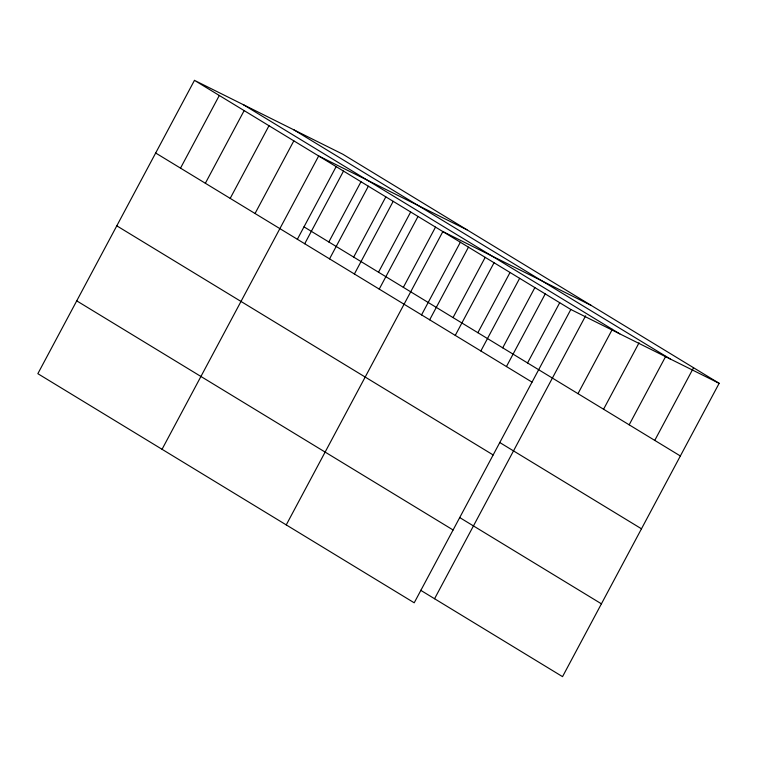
<?xml version="1.0" encoding="UTF-8"?>
<svg xmlns="http://www.w3.org/2000/svg" width="757" height="757" viewBox="0 0 757 757"><rect width="100%" height="100%" fill="white"/><g stroke="black" fill="none" stroke-linecap="round" stroke-linejoin="round"><path stroke-width="1.14" d="M194.464 80.356L37.85 373.684L414.211 602.799L570.825 309.481L194.464 80.356L342.789 154.201L719.15 383.316L562.536 676.644L420.655 590.271M180.516 168.139L219.312 95.477M205.355 183.26L244.151 110.607M230.194 198.381L268.99 125.728M255.033 213.502L293.83 140.849M162.045 449.289L318.669 155.97L466.984 229.806M297.331 239.344L336.136 166.654M304.711 243.745L343.508 171.091M328.831 241.985L360.975 181.775M329.55 258.875L368.347 186.213M353.67 257.106L385.815 196.896M354.39 273.996L393.186 201.334M378.509 272.227L410.654 212.026M379.229 289.117L418.025 216.455M403.349 287.348L435.502 227.147M286.25 524.894L442.864 231.576L591.189 305.421M421.526 314.95L460.341 242.268M429.664 319.814L468.46 247.16M453.036 317.59L485.18 257.389M455.26 335.398L494.056 262.736M477.875 332.711L510.019 272.511M480.846 350.974L519.643 278.321M502.714 347.832L534.858 287.632M506.442 366.558L545.239 293.896M527.553 362.953L559.697 302.753M434.565 598.74L585.644 315.801M577.988 393.659L612.347 329.304M603.575 409.234L639.05 342.807M629.171 424.819L665.744 356.31M654.758 440.394L693.554 367.741M570.825 309.481L719.15 383.316M293.839 129.835L670.2 358.95M243.413 104.731L619.775 333.846M303.992 226.854L680.354 455.979M155.677 153.018L532.039 382.134M499.601 442.429L641.472 528.793M116.796 225.832L493.157 454.957M459.537 517.457L601.418 603.821M76.731 300.86L453.093 529.985"/></g></svg>
